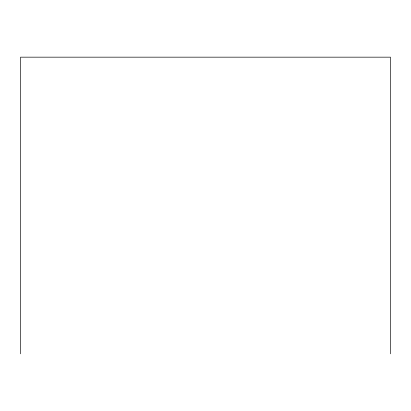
<?xml version="1.0" encoding="UTF-8"?>
<svg xmlns="http://www.w3.org/2000/svg" width="411" height="411" viewBox="0 0 411 411"><rect width="100%" height="100%" fill="white"/><g stroke="black" fill="none" stroke-linecap="round" stroke-linejoin="round"><path stroke-width="0.62" d="M390.45 353.835L390.45 57.165L20.55 57.165L20.55 353.835"/></g></svg>
